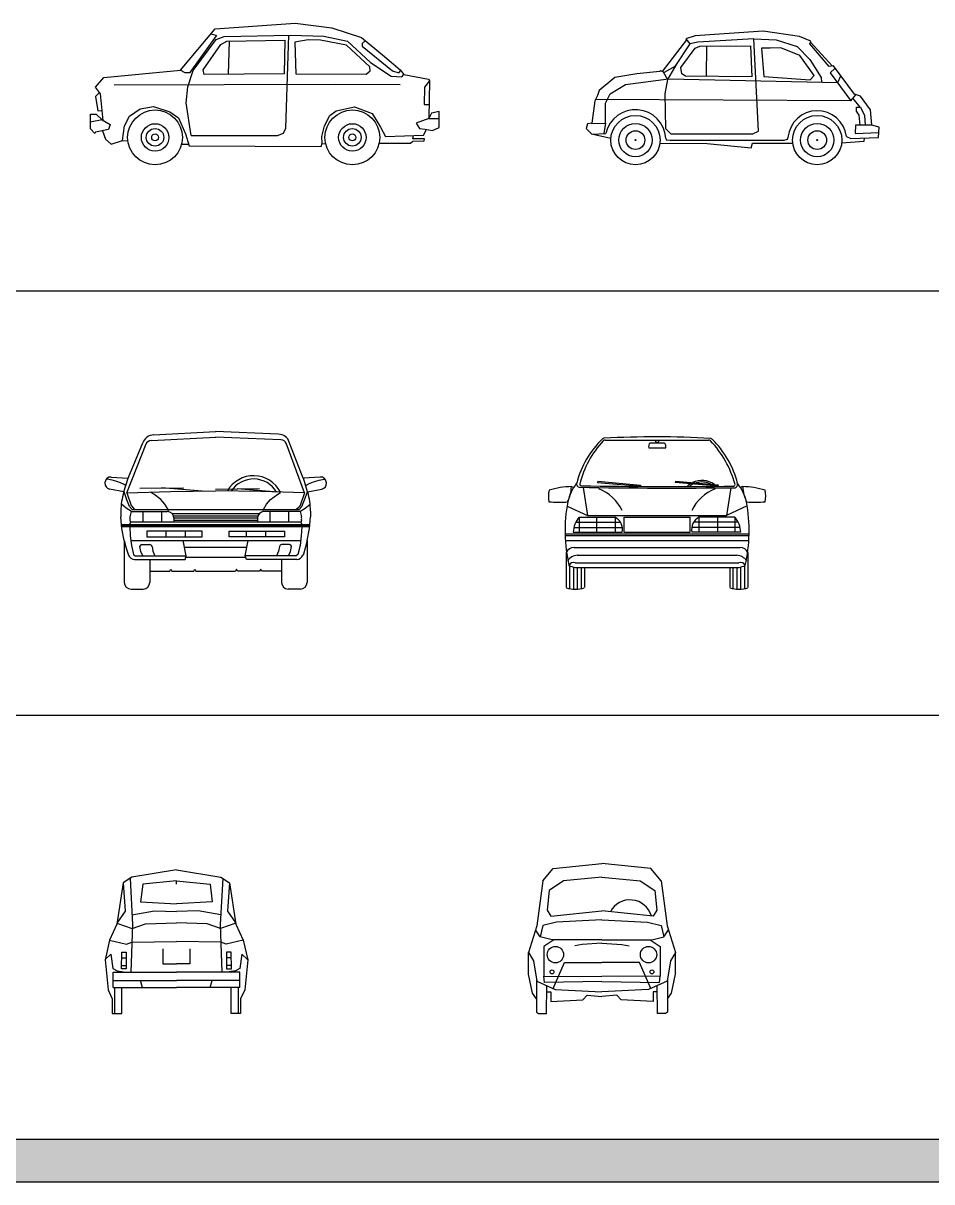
# Model space of a CAD drawing. Header units: millimetres. Extents: x 799 to 57596, y 23774 to 44160.
# Drawn here: x 27125 to 35419, y 23774 to 34353 of the extents above; entities that cross this region are included whole.
import ezdxf

# ---------------------------------------------------------------- set-up
doc = ezdxf.new("R2010")
doc.units = ezdxf.units.MM
doc.layers.add('www.cad-blocks.net', color=7, linetype='Continuous')

# ---------------------------------------------------------------- blocks, each defined once
blk = doc.blocks.new('COC007A')
for p, q in [((-51.8, 138.3), (29.5, 143.9)), ((29.5, 143.9), (66.6, 139.3)), ((-86.7, 96.3), (-51.8, 138.3)), ((66.6, 139.3), (96.7, 129.6)), ((96.7, 129.6), (120.1, 110)), ((-63.8, 96.6), (-45.9, 122.5)), ((-45.9, 122.5), (-39.8, 125.6)), ((-39.8, 125.6), (19, 126.8)), ((-37.5, 125.6), (-38.3, 92.1)), ((19, 126.8), (18.3, 92.5)), ((42.7, 127.1), (29.2, 124.6)), ((29.2, 124.6), (30, 92.5)), ((55.2, 126.8), (42.7, 127.1)), ((81.6, 121.7), (55.2, 126.8)), ((105.3, 99.8), (81.6, 121.7)), ((120.1, 110), (136.1, 96.7)), ((-164.6, 88.7), (-86.7, 96.3)), ((-62.7, 92), (-63.8, 96.6)), ((101.5, 92.2), (105.5, 95.7)), ((105.5, 95.7), (105.3, 99.8)), ((136.1, 96.7), (139.7, 91.9)), ((-173, 79), (-164.6, 88.7)), ((18.3, 92.5), (-62.7, 92)), ((30, 92.5), (101.5, 92.2)), ((139.7, 91.9), (164.7, 87.1)), ((164.7, 87.1), (165.9, 85.5)), ((165.9, 85.5), (165.2, 47.4)), ((-167.9, 72.2), (-173, 79)), ((-165.4, 45.3), (-167.9, 72.2)), ((165.2, 47.4), (152.2, 42.6)), ((167.9, 52.7), (165.2, 47.4)), ((165.2, 47.4), (175.6, 47.1)), ((175.6, 54.3), (167.9, 52.7)), ((175.6, 38.2), (175.6, 54.3)), ((152.2, 42.6), (155.7, 37.2)), ((155.7, 37.2), (161.3, 36.5)), ((161.3, 36.5), (168.7, 35.1)), ((168.7, 35.1), (175.6, 38.2))]:
    blk.add_line(p, q)
for points in [[(-86.7, 96.3), (-82.3, 94), (-77, 94), (-50.4, 131)], [(-76, 30.1), (-81.1, 63.2), (-79.3, 79.3), (-73.9, 95.8), (-50.7, 127.3), (-42.6, 130.4), (24.6, 131.9), (58.5, 130.9), (82.6, 125.6), (105.8, 104.2), (126.7, 90.1), (137.6, 89.6), (139.7, 91.9)], [(-76, 30.1), (11.6, 30.1), (17.5, 32.4), (20, 37.5), (22.9, 131.9)], [(-55.9, 133.3), (-50.7, 131.9), (-50.4, 131)], [(100.7, 126.3), (97.4, 123.5), (97.4, 120.7), (128.2, 95.7), (134.6, 93.7), (136.8, 95.8)], [(165.9, 85.5), (160.6, 78.9), (160.3, 61.4), (165.4, 61.4)], [(-168.9, 73.5), (-173, 69.6), (-170.7, 55.1), (-166.4, 55.5)], [(-154.2, 81.3), (68.9, 82), (136.1, 81.8)], [(-165.9, 34.9), (-163, 26.3), (-157.2, 21.2), (-145.5, 24.8), (-143.7, 39.8), (-138.6, 49.7), (-127.6, 57.1), (-114.2, 59.4), (-97.6, 54), (-88.7, 47.9), (-81.6, 31.6), (-78, 19.4), (55.9, 18.9), (57, 22.4), (56.4, 29.1), (59.2, 39.7), (64.8, 50.4), (71.2, 55), (89.5, 59.1), (107.6, 52.5), (116.2, 38.5), (121.1, 29), (159.8, 30.3), (162.6, 36.2)], [(-166.4, 45.9), (-178.3, 43.4)], [(-145.5, 24.8), (-140.2, 24.6)], [(114.6, 22.1), (146.6, 22.4), (148.8, 24.2), (160.3, 24.7), (160.8, 26.8), (148.8, 26.5), (149.4, 30)], [(-85.8, 21.1), (-78.6, 21.3)], [(56.8, 22), (60.4, 21.7)]]:
    blk.add_lwpolyline(points)
blk.add_lwpolyline([(-166.4, 45.9), (-158.2, 41.1), (-159.8, 36.2), (-173, 33.5), (-173.7, 31.9), (-178.1, 36.7), (-178.1, 51.5), (-172.2, 51.8)], close=True)
for centre, radius in [((-112.6, 28.1), 27.8), ((87.5, 28.1), 27.8), ((-112.6, 28.1), 13.9), ((-112.6, 28.1), 8.89), ((87.5, 28.1), 13.9), ((87.5, 28.1), 8.89), ((-112.6, 28.1), 3.45), ((87.5, 28.1), 3.45)]:
    blk.add_circle(centre, radius)
blk = doc.blocks.new('A$C01F51BCB')
at = {"xscale": 9, "yscale": 9, "zscale": 9}
blk.add_blockref('COC007A', (1605, -3), dxfattribs=at)
blk = doc.blocks.new('COC008A')
for p, q in [((-37.4, 130.7), (-46.6, 127.4)), ((31.6, 135.2), (-37.4, 130.7)), ((68.7, 129.9), (31.6, 135.2)), ((79.9, 125), (68.7, 129.9)), ((-46, 126.6), (-70.9, 94.5)), ((-42.8, 122.3), (-57.8, 99.4)), ((-51.7, 98.6), (-37.4, 118.2)), ((-46.6, 127.4), (-42.8, 122.3)), ((-34.4, 124.3), (-42.8, 122.3)), ((-37.4, 118.2), (-32.6, 120)), ((22.1, 127.4), (-34.4, 124.3)), ((-32.6, 120), (18.9, 120.5)), ((-25.9, 120), (-26.2, 89.5)), ((18.9, 120.5), (20.1, 88.9)), ((22.1, 127.4), (45, 126.4)), ((27, 33.7), (22.1, 127.4)), ((38.7, 117.9), (30.1, 118.2)), ((30.1, 118.2), (32.3, 89.2)), ((49.6, 118.4), (38.7, 117.9)), ((45, 126.4), (66.2, 119.7)), ((69, 110.6), (49.6, 118.4)), ((66.2, 119.7), (78.9, 106.7)), ((79.1, 122.5), (79.9, 125)), ((98.5, 99.4), (79.1, 122.5)), ((79.6, 124.1), (102.1, 99.9)), ((83.5, 90.2), (69, 110.6)), ((78.9, 106.7), (90.6, 88.2)), ((-73.1, 94.3), (-96.5, 92)), ((-72.1, 95), (-73.1, 94.3)), ((-68.8, 93.5), (-72.1, 95)), ((-57.8, 99.4), (-68.8, 93.5)), ((-55.7, 102.6), (-65.2, 86.2)), ((-50.7, 92), (-51.7, 98.6)), ((103.1, 100.1), (98.5, 99.4)), ((104.7, 97.9), (99.8, 93)), ((124.2, 71.4), (103.1, 100.1)), ((-118.7, 88.2), (-134.7, 75.2)), ((-96.5, 92), (-118.7, 88.2)), ((-108, 81.1), (-64.4, 86.9)), ((-69.6, 93.9), (-65.2, 86.2)), ((-65.2, 86.2), (-68, 71.9)), ((-64.4, 86.9), (107.4, 83.1)), ((-46.9, 89.7), (-50.7, 92)), ((20.1, 88.9), (-46.9, 89.7)), ((32.3, 89.2), (79.4, 85.8)), ((79.4, 85.8), (83.5, 90.2)), ((90.6, 88.2), (90.9, 83.4)), ((99.8, 93), (120.7, 64.7)), ((107.4, 83.1), (110.5, 90)), ((-134.7, 75.2), (-136.2, 69.9)), ((-128.1, 62.2), (-123.5, 71.6)), ((-123.5, 71.6), (-108, 81.1)), ((-68, 71.9), (-67.3, 36.5)), ((120.7, 64.7), (125.8, 70.8)), ((130.3, 69.3), (124.2, 71.4)), ((-139.1, 64.8), (-142.1, 41.9)), ((-136.2, 69.9), (-139.1, 64.8)), ((120.7, 64.7), (-138.4, 66)), ((-128.1, 41.9), (-128.1, 62.2)), ((122.5, 66.9), (129.6, 58.3)), ((140.5, 55.6), (130.3, 69.3)), ((126.5, 58.3), (130.3, 58.3)), ((126.5, 54.1), (126.5, 58.3)), ((129.1, 50.2), (126.5, 54.1)), ((130.1, 39.9), (129.1, 50.2)), ((130.3, 58.3), (134.4, 49.7)), ((134.4, 49.7), (135.2, 39.9)), ((142, 40), (140.5, 55.6)), ((-146.4, 41.4), (-147.7, 36.5)), ((-147.7, 36.5), (-142.1, 30.9)), ((-142.1, 41.9), (-146.4, 41.4)), ((-142.8, 41.8), (-128.1, 41.9)), ((-128.1, 41.9), (-129.9, 31.5)), ((-67.3, 36.5), (-61.9, 31.2)), ((125.2, 39.8), (125, 31.4)), ((142, 40), (125.2, 39.8)), ((149.2, 38), (142, 40)), ((148.7, 27.3), (149.2, 38)), ((-142.3, 31), (-122.7, 26.6)), ((-142.1, 30.9), (-127.9, 31.6)), ((-67.1, 26.8), (-66.8, 25.1)), ((-66.8, 25.1), (-62.7, 24.8)), ((-62.7, 24.8), (52.9, 24.8)), ((-61.9, 31.2), (21.1, 31.2)), ((21.1, 31.2), (27, 33.7)), ((52.9, 24.8), (56.5, 25.8)), ((56.5, 25.8), (56.9, 27.9)), ((111.3, 22), (134.2, 23.7)), ((116.1, 28.6), (120.7, 26.3)), ((120.7, 26.3), (148.7, 27.3)), ((125, 31.4), (148.9, 32.4)), ((134.2, 23.7), (134.5, 26.8)), ((-73.1, 21.6), (-25.2, 21.5)), ((-25.2, 21.5), (19.6, 17.1)), ((19.6, 17.1), (20.9, 21.7)), ((20.9, 21.7), (61.8, 21.7))]:
    blk.add_line(p, q)
for centre, radius in [((-97.8, 24.8), 25), ((86.5, 24.8), 25), ((-97.8, 24.8), 16.9), ((86.5, 24.8), 16.9), ((-97.8, 24.8), 9.47), ((-97.8, 24.8), 0.509), ((86.5, 24.8), 9.47), ((86.5, 24.8), 0.509)]:
    blk.add_circle(centre, radius)
for centre, radius, start, end in [((-97.8, 24.8), 30.8, 3.8028, 167.15), ((86.5, 24.8), 29.8, 7.3586, 174.0504)]:
    blk.add_arc(centre, radius, start, end)
blk = doc.blocks.new('A$C799C28DF')
at = {"xscale": 9, "yscale": 9, "zscale": 9}
blk.add_blockref('COC008A', (1329, 2), dxfattribs=at)
blk = doc.blocks.new('AF6003')
for p, q in [((-586, 1356), (2, 1388)), ((-567, 1407), (1, 1438)), ((594, 1363), (-2, 1388)), ((574, 1414), (-1, 1438)), ((-810, 879), (-635, 1325)), ((-799, 1014), (-664, 1334)), ((810, 879), (642, 1332)), ((799, 1014), (672, 1341)), ((-1010, 969), (-1009, 978)), ((-976, 999), (-997, 1004)), ((-944, 993), (-976, 999)), ((-955, 1023), (-800, 1012)), ((-902, 981), (-944, 993)), ((-869, 971), (-902, 981)), ((-841, 958), (-869, 971)), ((-822, 946), (-841, 958)), ((-839, 888), (-800, 1012)), ((955, 1023), (800, 1012)), ((839, 888), (800, 1012)), ((822, 946), (841, 958)), ((841, 958), (869, 971)), ((869, 971), (902, 981)), ((902, 981), (944, 993)), ((944, 993), (976, 999)), ((976, 999), (997, 1004)), ((1010, 969), (1009, 978)), ((-839, 887), (-970, 913)), ((-840, 884), (-839, 887)), ((-811, 814), (-837, 888)), ((-810, 879), (-412, 890)), ((-810, 879), (-771, 763)), ((-692, 920), (-290, 925)), ((-566, 867), (-592, 883)), ((-500, 818), (-566, 867)), ((-125, 894), (-494, 924)), ((-412, 890), (0, 897)), ((-1, 913), (401, 917)), ((412, 890), (0, 897)), ((567, 886), (197, 916)), ((810, 879), (412, 890)), ((500, 818), (566, 867)), ((566, 867), (592, 883)), ((810, 879), (771, 763)), ((811, 814), (837, 888)), ((839, 887), (970, 913)), ((840, 884), (839, 887)), ((-818, 738), (-861, 775)), ((-786, 754), (-811, 814)), ((-762, 725), (-786, 754)), ((-771, 763), (-751, 738)), ((-465, 775), (-500, 818)), ((-435, 726), (-465, 775)), ((435, 726), (465, 775)), ((465, 775), (500, 818)), ((771, 763), (751, 738)), ((762, 725), (786, 754)), ((786, 754), (811, 814)), ((818, 738), (861, 775)), ((-865, 712), (-865, 660)), ((-857, 554), (-865, 661)), ((-769, 707), (-818, 738)), ((-771, 707), (-783, 659)), ((-771, 707), (-442, 707)), ((-762, 725), (762, 725)), ((-751, 738), (-734, 725)), ((-664, 707), (-664, 614)), ((-495, 707), (-495, 614)), ((-432, 707), (-435, 726)), ((-399, 690), (399, 690)), ((-386, 669), (386, 669)), ((-381, 649), (381, 649)), ((-381, 646), (-381, 614)), ((381, 646), (381, 614)), ((432, 707), (435, 726)), ((771, 707), (442, 707)), ((495, 707), (495, 614)), ((664, 707), (664, 614)), ((751, 738), (734, 725)), ((769, 707), (818, 738)), ((771, 707), (783, 659)), ((857, 554), (865, 661)), ((865, 712), (865, 660)), ((-859, 591), (859, 591)), ((-859, 583), (859, 583)), ((-859, 572), (858, 572)), ((-835, 442), (-857, 554)), ((-777, 612), (-787, 590)), ((-787, 590), (-785, 572)), ((-785, 572), (-780, 487)), ((-783, 627), (-779, 614)), ((-779, 614), (779, 614)), ((-381, 629), (381, 629)), ((777, 612), (787, 590)), ((783, 627), (779, 614)), ((785, 572), (780, 487)), ((787, 590), (785, 572)), ((835, 442), (857, 554)), ((-834, 442), (-817, 374)), ((-834, 442), (-834, 61)), ((-780, 487), (-770, 399)), ((-775, 442), (775, 442)), ((-124, 528), (-629, 528)), ((-629, 528), (-629, 476)), ((-629, 476), (-124, 476)), ((-455, 528), (-455, 476)), ((-269, 303), (-296, 442)), ((-279, 528), (-279, 476)), ((-124, 476), (-124, 528)), ((124, 476), (124, 528)), ((124, 528), (629, 528)), ((629, 476), (124, 476)), ((269, 303), (296, 442)), ((279, 528), (279, 476)), ((455, 528), (455, 476)), ((629, 528), (629, 476)), ((780, 487), (770, 399)), ((834, 442), (817, 374)), ((834, 442), (834, 61)), ((-817, 374), (-800, 318)), ((-800, 318), (-796, 308)), ((-770, 399), (-750, 315)), ((-691, 389), (-691, 391)), ((-682, 343), (-691, 389)), ((-666, 303), (-682, 343)), ((-675, 407), (-602, 407)), ((-582, 389), (-581, 388)), ((-581, 388), (-574, 346)), ((-574, 346), (-555, 303)), ((-283, 382), (284, 382)), ((574, 346), (555, 303)), ((581, 388), (574, 346)), ((582, 389), (581, 388)), ((675, 407), (602, 407)), ((666, 303), (682, 343)), ((682, 343), (691, 389)), ((691, 389), (691, 391)), ((770, 399), (750, 315)), ((800, 318), (796, 308)), ((817, 374), (800, 318)), ((-750, 315), (-734, 303)), ((-740, 271), (-280, 271)), ((-734, 303), (-269, 303)), ((-601, 271), (-601, 162)), ((-280, 271), (-269, 303)), ((-272, 291), (273, 291)), ((734, 303), (269, 303)), ((280, 271), (269, 303)), ((740, 271), (280, 271)), ((601, 271), (601, 162)), ((750, 315), (734, 303)), ((-601, 162), (-601, 61)), ((-601, 162), (-420, 162)), ((-420, 162), (-411, 182)), ((-411, 182), (-400, 162)), ((-400, 162), (-200, 162)), ((-200, 162), (-191, 182)), ((-191, 182), (-180, 162)), ((-180, 162), (180, 162)), ((191, 182), (180, 162)), ((200, 162), (191, 182)), ((400, 162), (200, 162)), ((411, 182), (400, 162)), ((420, 162), (411, 182)), ((601, 162), (420, 162)), ((601, 162), (601, 61)), ((-773, 0), (-662, 0)), ((773, 0), (662, 0))]:
    blk.add_line(p, q)
for centre, radius, start, end in [((-567, 1305), 102, 90, 163.5676), ((574, 1312), 102, 16.4324, 90), ((-589, 1305), 50.8, 90, 163.5676), ((596, 1312), 50.8, 16.4324, 90), ((-960, 963), 50.8, 173.4181, 258.7527), ((-959, 972), 50.8, 86.0548, 173.4181), ((346, 761), 274, 26.7935, 150.8048), ((346, 761), 244, 30.7297, 146.8922), ((959, 972), 50.8, 6.5819, 93.9452), ((960, 963), 50.8, 281.2473, 6.5819), ((-255, 712), 610, 163.5676, 180), ((255, 712), 610, 0, 16.4324), ((-724, 644), 61, 165.1735, 195.9454), ((-442, 646), 61, 0, 90), ((442, 646), 61, 90, 180), ((724, 644), 61, 344.0546, 14.8265), ((-675, 390), 16.3, 90, 176.4237), ((-602, 386), 20.3, 6.7098, 90), ((602, 386), 20.3, 90, 173.2902), ((675, 390), 16.3, 3.5763, 90), ((-740, 332), 61, 202.9321, 270), ((740, 332), 61, 270, 337.0679), ((-773, 61), 61, 180, 270), ((-662, 61), 61, 270, 0), ((662, 61), 61, 180, 270), ((773, 61), 61, 270, 360)]:
    blk.add_arc(centre, radius, start, end)
blk = doc.blocks.new('A$C1F3C497D')
blk.add_blockref('AF6003', (1010, 0))
blk = doc.blocks.new('AF6001')
for p, q in [((-475, 1361), (470, 1361)), ((-76, 1288), (79, 1288)), ((-63, 1335), (66, 1335)), ((-541, 984), (-543, 971)), ((167, 985), (166, 972)), ((-781, 936), (-762, 927)), ((-674, 928), (-636, 671)), ((672, 925), (634, 671)), ((781, 936), (760, 926)), ((-822, 758), (-636, 671)), ((822, 759), (634, 671)), ((-711, 657), (-383, 657)), ((-711, 657), (-711, 519)), ((-636, 671), (634, 671)), ((-552, 657), (-552, 519)), ((-383, 657), (-383, 519)), ((-305, 657), (303, 657)), ((-305, 657), (-305, 519)), ((-277, 657), (275, 657)), ((303, 519), (303, 657)), ((381, 657), (381, 519)), ((710, 657), (382, 657)), ((550, 657), (550, 519)), ((710, 657), (710, 519)), ((-759, 563), (-317, 563)), ((-742, 610), (-334, 610)), ((757, 563), (316, 563)), ((740, 610), (333, 610)), ((-840, 505), (840, 505)), ((-840, 488), (839, 488)), ((-838, 442), (837, 442)), ((-765, 519), (-318, 519)), ((-305, 519), (303, 519)), ((-277, 519), (275, 519)), ((764, 519), (317, 519)), ((-829, 334), (-829, 13)), ((-758, 381), (758, 381)), ((829, 334), (829, 13)), ((-799, 213), (-799, 5)), ((-747, 240), (747, 240)), ((-728, 311), (728, 311)), ((799, 213), (799, 5)), ((-762, 201), (-762, 0)), ((-748, 198), (748, 198)), ((-728, 198), (-728, 0)), ((-692, 198), (-692, 5)), ((-664, 198), (-664, 13)), ((664, 198), (664, 13)), ((692, 198), (692, 5)), ((728, 198), (728, 0)), ((762, 201), (762, 0))]:
    blk.add_line(p, q)
for points in [[(-541, 984), (-151, 950), (-152, 937), (-543, 971)], [(167, 985), (558, 951), (556, 938), (166, 972)]]:
    blk.add_lwpolyline(points)
blk.add_circle((1, 1348), 12.6)
for centre, radius, start, end in [((-481, 1346), 30.8, 98.6969, 126.3276), ((-12, -6932), 8322, 86.5562, 93.2685), ((91, 757), 851, 133.9008, 165.7475), ((164, 743), 896, 137.0161, 166.0599), ((-472, 1330), 30.8, 94.9711, 130.3295), ((-34, 1301), 44, 130.2038, 197.1104), ((37, 1301), 44, 342.8896, 49.7962), ((467, 1330), 30.8, 49.6705, 85.0289), ((-170, 721), 912, 14.9061, 43.9198), ((483, 1345), 30.8, 54.48, 80.7752), ((-91, 757), 852, 14.0638, 45.934), ((-390, 697), 437, 142.0389, 167.0161), ((-701, 962), 33.9, 171.1419, 254.1643), ((-692, 957), 14.4, 174.3455, 272.091), ((409, 799), 193, 123.226, 134.5673), ((409, 799), 179, 117.1021, 129.7839), ((409, 799), 193, 53.7129, 116.2871), ((409, 799), 179, 62.1472, 107.8528), ((697, 954), 14.6, 267.6068, 7.3137), ((699, 959), 36.4, 290.4231, 7.8623), ((702, 959), 33.9, 25.3226, 25.8225), ((432, 710), 394, 12.5567, 39.4729), ((-724, 847), 268, 167.8255, 190.8667), ((-760, 145), 791, 91.524, 106.5997), ((-1174, 958), 393, 335.5514, 356.7789), ((128, 50220), 49298, 269.0259, 270.6791), ((128, 50234), 49298, 269.046, 270.6631), ((-672, 551), 390, 25.0304, 69.0157), ((670, 551), 390, 110.9843, 154.9696), ((760, 145), 791, 73.4003, 88.476), ((1174, 958), 393, 183.2211, 204.4486), ((724, 847), 268, 349.1333, 12.1745), ((-895, 2092), 1299, 265.9203, 273.4907), ((586, 533), 1426, 169.4044, 192.8775), ((-586, 533), 1426, 347.1225, 10.5956), ((895, 2092), 1299, 266.5093, 274.0797), ((-530, 506), 236, 140.2059, 176.7453), ((-446, 543), 130, 349.5056, 61.1266), ((445, 543), 130, 118.8734, 190.4944), ((529, 506), 236, 3.2547, 39.7941), ((-753, 296), 85, 93.4361, 153.4929), ((753, 296), 85, 26.5071, 86.5639), ((-707, 167), 145, 98.3552, 140.6228), ((-763, 199), 44.3, 68.3644, 157.864), ((-699, 452), 259, 245.9346, 259.1158), ((707, 167), 145, 39.3772, 81.6448), ((763, 199), 44.3, 22.136, 111.6356), ((699, 452), 259, 280.8842, 294.0654), ((-747, 262), 263, 251.6812, 288.3188), ((747, 262), 263, 251.6812, 288.3188)]:
    blk.add_arc(centre, radius, start, end)
blk = doc.blocks.new('A$C637E318B')
blk.add_blockref('AF6001', (992, 0))
blk = doc.blocks.new('COC001D')
for points in [[(0, 130.8), (-40.6, 124), (-48.5, 118.9), (-54.4, 81.2), (-61, 66.5), (-65.1, 48.6), (-62.4, 21.3), (-58.6, 12.9), (-58.6, -0.3), (-49.9, -0.3), (-49.9, 23.4)], [(0, 130.8), (40.6, 124), (48.5, 118.9), (54.4, 81.2), (61, 66.5), (65.1, 48.6), (62.4, 21.3), (58.6, 12.9), (58.6, -0.3), (49.9, -0.3), (49.9, 23.4)], [(-48.5, 118.9), (-46.8, 93.1), (-54.3, 82.1)], [(-42.3, 122.9), (-40.1, 80.7), (-41.5, 37.3)], [(0, 117.8), (0, 120.6), (-30.7, 117.6), (-32.8, 101.6), (-32.8, 101.6), (0, 99.7)], [(0, 117.8), (0, 120.6), (30.7, 117.6), (32.8, 101.6), (32.8, 101.6), (0, 99.7)], [(42.3, 122.9), (40.1, 80.7), (41.5, 37.3)], [(48.5, 118.9), (46.8, 93.1), (54.3, 82.1)], [(-40.6, 89.7), (-20, 93.4), (0, 92.6)], [(40.6, 89.7), (20, 93.4), (0, 92.6)], [(-54.3, 82.1), (-40.3, 77.3), (-28.2, 81.4), (0, 82.4)], [(54.3, 82.1), (40.3, 77.3), (28.2, 81.4), (0, 82.4)], [(-61, 66.5), (-45.5, 62.8), (-40.6, 64.8), (0, 65.3)], [(61, 66.5), (45.5, 62.8), (40.6, 64.8), (0, 65.3)], [(-65, 49), (-59.9, 53.8), (-57.9, 40.8), (-53.9, 38.4), (-46.1, 37.3)], [(-12.4, 58.5), (-12.4, 44.9), (0, 44.9)], [(12.4, 58.5), (12.4, 44.9), (0, 44.9)], [(65, 49), (59.9, 53.8), (57.9, 40.8), (53.9, 38.4), (46.1, 37.3)], [(-50.1, 43.5), (-45.8, 43.5)], [(-50, 50.4), (-45.8, 50.4)], [(50, 50.4), (45.8, 50.4)], [(50.1, 43.5), (45.8, 43.5)], [(-57.8, 23.4), (-57.8, 37.3)], [(-57.8, 37.3), (0, 37.3)], [(57.8, 37.3), (0, 37.3)], [(57.8, 23.4), (57.8, 37.3)], [(-57.8, 29.7), (0, 29.7)], [(-57.8, 23.4), (0, 23.4)], [(-56.5, 23.4), (-56.5, -0.3)], [(-31, 23.4), (-32.6, 29.7)], [(57.8, 29.7), (0, 29.7)], [(57.8, 23.4), (0, 23.4)], [(31, 23.4), (32.6, 29.7)], [(56.5, 23.4), (56.5, -0.3)]]:
    blk.add_lwpolyline(points)
for points in [[(-49.9, 55.7), (-45.8, 55.7), (-45.8, 40.4), (-50.2, 40.4)], [(49.9, 55.7), (45.8, 55.7), (45.8, 40.4), (50.2, 40.4)]]:
    blk.add_lwpolyline(points, close=True)
blk = doc.blocks.new('A$C152F35B3')
at = {"xscale": 10, "yscale": 10, "zscale": 10}
blk.add_blockref('COC001D', (651, 3), dxfattribs=at)
blk = doc.blocks.new('COC001F')
for points in [[(-54.9, 121.1), (-45.5, 132.3), (-1, 136.8)], [(52.9, 121.1), (43.5, 132.3), (-1, 136.8)], [(-54.9, 121.1), (-60.5, 80), (-68, 55.8), (-63.6, 48.2), (-60.6, 29.6), (-43.6, 21.9), (-1, 19.9)], [(-1, 124.6), (-36, 121), (-49.1, 112.4), (-51.1, 94.3), (-47.8, 89), (-1, 93.7)], [(-1, 124.6), (34, 121), (47.1, 112.4), (49.1, 94.3), (45.8, 89), (-1, 93.7)], [(52.9, 121.1), (58.5, 80), (66, 55.8), (61.6, 48.2), (58.6, 29.6), (41.6, 21.9), (-1, 19.9)], [(-1, 85.4), (-42.5, 83.4), (-54.9, 80.3), (-57.5, 70.1)], [(-1, 85.4), (40.5, 83.4), (52.9, 80.3), (55.5, 70.1)], [(-1, 67.2), (-46.6, 67.3), (-57.5, 70.1), (-61.6, 76.5)], [(-1, 67.2), (44.6, 67.3), (55.5, 70.1), (59.6, 76.5)], [(-45, 67.3), (-54.2, 61.2), (-54, 34.2), (-1, 33.8)], [(-1, 64.2), (-19.1, 62.9), (-25.9, 61.9)], [(43, 67.3), (52.2, 61.2), (52, 34.2), (-1, 33.8)], [(-1, 64.2), (17.1, 62.9), (23.9, 61.9)], [(-60.7, 13.5), (-64.5, 18.4), (-68, 35.9), (-68, 55.8)], [(58.7, 13.5), (62.5, 18.4), (66, 35.9), (66, 55.8)], [(-45.6, 22.9), (-35.1, 46.4), (-1, 46.4)], [(43.6, 22.9), (33.1, 46.4), (-1, 46.4)], [(-1, 29.3), (-53.5, 28.3), (-54, 34.2)], [(-1, 29.3), (51.5, 28.3), (52, 34.2)], [(-60.7, 30.1), (-60.7, 1.1), (-58.9, 0.1), (-51.7, 0.1), (-51.4, 25.5)], [(58.7, 30.1), (58.7, 1.1), (56.9, 0.1), (49.7, 0.1), (49.4, 25.5)], [(-51.5, 19.9), (-47.6, 19.9), (-47.7, 11), (-18.6, 12.5), (-14.5, 16.8), (-1, 15.5)], [(49.5, 19.9), (45.6, 19.9), (45.7, 11), (16.6, 12.5), (12.5, 16.8), (-1, 15.5)]]:
    blk.add_lwpolyline(points)
for centre, radius in [((-43.5, 53.7), 7.48), ((41.5, 53.7), 7.48), ((-46.6, 38), 1.8), ((44.6, 38), 1.8)]:
    blk.add_circle(centre, radius)
blk.add_arc((24.6, 83.3), 20.4, 16.6309, 151.765)
blk = doc.blocks.new('A$C53944908')
at = {"xscale": 10, "yscale": 10, "zscale": 10}
blk.add_blockref('COC001F', (680, -1), dxfattribs=at)
blk = doc.blocks.new('FORMAT')
at = {"layer": 'www.cad-blocks.net', "true_color": 0x546d8e}
h = blk.add_hatch(color=155, dxfattribs=at)
h.set_gradient(color1=(68, 68, 68), color2=(84, 109, 142), tint=1)
h.paths.add_polyline_path([(3036, 24162), (3036, 23774), (57596, 23774), (57596, 24162)])
at = {"layer": 'www.cad-blocks.net', "color": 155, "true_color": 0x546d8e}
for p, q in [((3036, 31910), (57596, 31910)), ((3609, 28036), (57596, 28036)), ((3036, 24162), (57596, 24162)), ((3036, 24162), (57596, 24162)), ((3036, 24162), (57596, 24162)), ((3036, 23774), (57596, 23774))]:
    blk.add_line(p, q, dxfattribs=at)

msp = doc.modelspace()

# ---------------------------------------------------------------- block references
for name, p in [('A$C01F51BCB', (27737, 33060)), ('A$C799C28DF', (32265, 33060)), ('A$C1F3C497D', (27872, 29186)), ('A$C637E318B', (31919, 29186)), ('A$C53944908', (31738, 25312)), ('A$C152F35B3', (27872, 25312))]:
    msp.add_blockref(name, p)
at = {"layer": 'www.cad-blocks.net'}
msp.add_blockref('FORMAT', (0, 0), dxfattribs=at)

doc.saveas('drawing.dxf')
